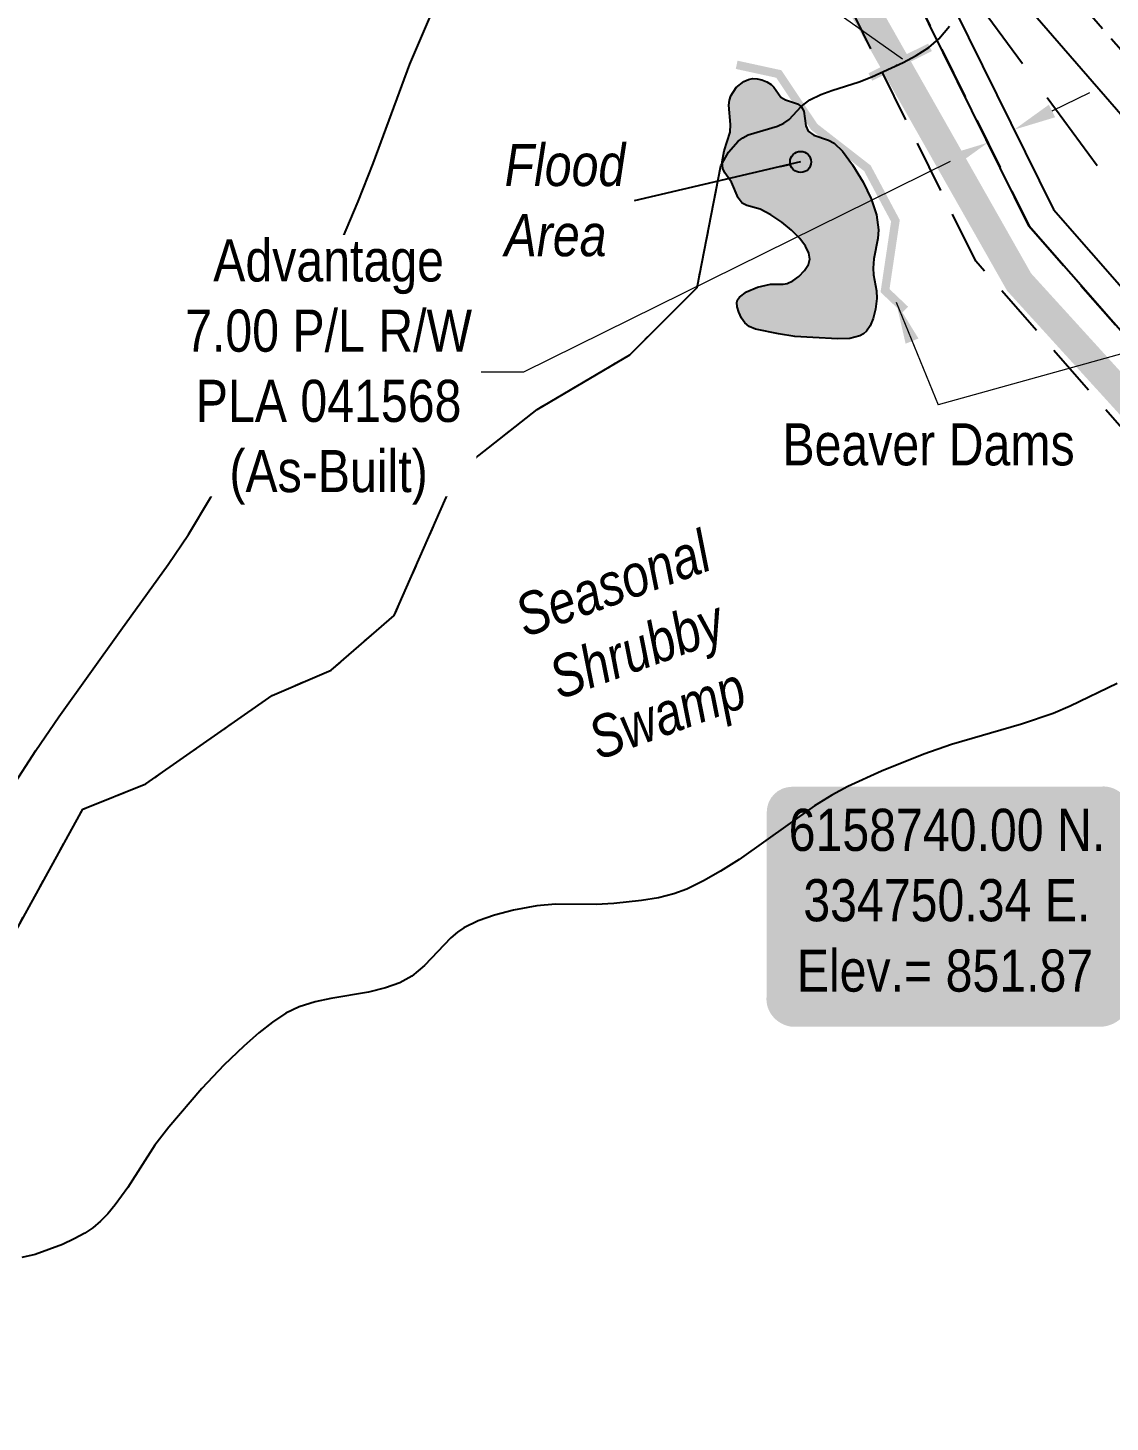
# Model space of a CAD drawing. Extents: x 333963 to 343562, y 6155611 to 6162191.
# Drawn here: x 334396.8 to 334653.7, y 6158577.8 to 6158908.8 of the extents above; entities that cross this region are included whole.
import ezdxf

# ---------------------------------------------------------------- set-up
doc = ezdxf.new("R2010")
doc.units = 0
doc.header["$LTSCALE"] = 5
doc.header["$PDSIZE"] = 0.5
for name, pattern in [('foc-ACCESSROAD', [3.75, 2.5, -1.25]), ('foc-MONUMENT-BDYS', [6, 4, -2]), ('foc-TOPO', [1, 0.2, -0.8]), ('foc-WHEELTRACKS', [2, 0.4, -1.6]), ('UG_PIPE', [1.875, 1.25, -0.625])]:
    doc.linetypes.add(name, pattern=pattern)
doc.layers.get('Defpoints').update_dxf_attribs({"color": 9})
for name, color, linetype, lineweight in [('AS-GENERAL', 48, 'Continuous', 18), ('F-RW-T', 190, 'Continuous', 9), ('T-TEXT', 48, 'Continuous', 18)]:
    doc.layers.add(name, color=color, linetype=linetype, lineweight=lineweight)
for name, color, linetype in [('AS-PIPE-UG', 44, 'UG_PIPE'), ('AS-ROADS', 254, 'Continuous'), ('C-AR', 13, 'foc-ACCESSROAD'), ('DETAIL-T', 7, 'Continuous'), ('F-RW', 190, 'Continuous'), ('Field_Culvert', 7, 'Continuous'), ('Field_Wildlife_Point', 7, 'Continuous'), ('L-MON-PLAN', 7, 'foc-MONUMENT-BDYS'), ('P-TEMP-NO CUT-T', 143, 'Continuous'), ('T-CREEK', 160, 'Continuous'), ('T-GENERAL', 48, 'foc-TOPO'), ('T-WATER', 160, 'Continuous'), ('T-WATER-H', 133, 'Continuous'), ('T-WATER-P3', 160, 'foc-WHEELTRACKS'), ('T-WATER-T', 170, 'Continuous'), ('WETLAND', 143, 'Continuous'), ('WETLAND-T', 146, 'Continuous')]:
    doc.layers.add(name, color=color, linetype=linetype)
doc.styles.add('80', font='ARIALN.TTF', dxfattribs={"height": 10})
doc.styles.add('80CG', font='ARIALN.TTF', dxfattribs={"height": 10})
doc.styles.add('80L', font='ARIALN.TTF', dxfattribs={"height": 10})
doc.styles.add('80LS', font='ARIALNI.TTF', dxfattribs={"height": 10})
doc.styles.add('BOLD', font='ARIALNB.TTF')
doc.styles.add('foc-LtypeFont', font='ARIALN.TTF', dxfattribs={"height": 7.35})
doc.linetypes.add('foc-TOPO-flowdirection-NOLINE', pattern='A,0,[">",foc-LtypeFont,S=0.3,R=0,X=0,Y=-0.945],-20,[">",foc-LtypeFont,S=0.3,R=0,X=0,Y=-0.945],0', length=20)
doc.dimstyles.new('Compass 5 000', dxfattribs={"dimscale": 5, "dimtxt": 9, "dimasz": 2, "dimexe": 0.2, "dimexo": 0.0625, "dimgap": 0.5, "dimtad": 0, "dimtih": 1, "dimtoh": 1, "dimzin": 0, "dimdsep": 46, "dimtxsty": '80CG', "dimcen": 0.1, "dimse1": 1, "dimse2": 1, "dimclrd": 256, "dimclrt": 256, "dimaunit": 1, "dimadec": 4, "dimazin": 0, "dimtfac": 0.06, "dimtofl": 0, "dimtmove": 0, "dimatfit": 1, "dimfxl": 0.2, "dimtolj": 1, "dimtzin": 0, "dimlwd": -1, "dimarcsym": 0})

# ---------------------------------------------------------------- blocks, each defined once
blk = doc.blocks.new('*D86')
at = {"layer": 'Defpoints', "color": 0, "transparency": 16777216}
for p in [(334754.71, 6159195.47), (334568.61, 6159056.54), (334764.82, 6158793.71)]:
    blk.add_point(p, dxfattribs=at)
at = {"layer": 'P-TEMP-NO CUT-T', "color": 0, "lineweight": -2, "transparency": 16777216}
for p, q in [((334588.65, 6159071.5), (334755.51, 6159196.07)), ((334784.86, 6158808.66), (334951.73, 6158933.24))]:
    blk.add_line(p, q, dxfattribs=at)
at = {"layer": 'P-TEMP-NO CUT-T', "transparency": 16777216}
for p, q in [((334760.7, 6159187.46), (334803.42, 6159130.23)), ((334944.94, 6158940.65), (334871.31, 6159039.29))]:
    blk.add_line(p, q, dxfattribs=at)
for points in [[(334762.03, 6159188.45), (334759.36, 6159186.46), (334754.71, 6159195.47)], [(334946.28, 6158941.65), (334943.61, 6158939.65), (334950.93, 6158932.64)]]:
    blk.add_solid(points, dxfattribs=at)
at = {"layer": 'P-TEMP-NO CUT-T', "transparency": 16777216, "insert": (334837.36, 6159084.76), "char_height": 10, "attachment_point": 5, "rotation": 306.7422, "style": 'BOLD', "bg_fill": 3, "box_fill_scale": 1.1, "bg_fill_color": 256, "bg_fill_true_color": 13158600, "bg_fill_transparency": 0}
blk.add_mtext('\\A1;{\\H1.4x;NO CUT ZONE}', dxfattribs=at)
blk = doc.blocks.new('*U90')
h = blk.add_hatch(color=254)
edge = h.paths.add_edge_path()
edge.add_line((-36.5, -28.5), (36.5, -28.5))
edge.add_arc((36.5, -22.5), 6, 270, 360)
edge.add_line((42.5, -22.5), (42.5, 21))
edge.add_arc((36.5, 21), 6, 0, 90)
edge.add_line((36.5, 27), (-36.5, 27))
edge.add_arc((-36.5, 21), 6, 90, 180)
edge.add_line((-42.5, 21), (-42.5, -22.5))
edge.add_arc((-36.5, -22.5), 6, 180, 270)
at = {"color": 1, "flags": 128}
blk.add_lwpolyline([(-36.5, -28.5, 3, 3, 0), (36.5, -28.5, 3, 3, 0.414214), (42.5, -22.5, 3, 3, 0), (42.5, 21, 3, 0, 0.414214), (36.5, 27, 0, 0, 0), (-36.5, 27, 0, 0, 0.414214), (-42.5, 21, 0, 0, 0), (-42.5, -22.5, 0, 3, 0.414214)], format="xyseb", close=True, dxfattribs=at)
blk.add_lwpolyline([(-42.19, -18.53, 0, 10, 0), (0, 0, 5, 5, 0)], format="xyseb", dxfattribs=at)
at = {"color": 1, "style": '80'}
blk.add_attdef('ENTER_TEXT_001', (-36.33, -5), '', height=10, dxfattribs=at)
blk = doc.blocks.new('*D91')
at = {"layer": 'Defpoints', "color": 0, "transparency": 16777216}
for p in [(334624.69, 6158881.5), (334637.74, 6158870.89), (334631.46, 6158867.79)]:
    blk.add_point(p, dxfattribs=at)
at = {"layer": 'F-RW-T', "transparency": 16777216}
for p, q in [((334639.93, 6158889.03), (334648.9, 6158893.45)), ((334615.73, 6158877.07), (334514.45, 6158827.04)), ((334514.45, 6158827.04), (334504.45, 6158827.04))]:
    blk.add_line(p, q, dxfattribs=at)
for points in [[(334639.19, 6158890.52), (334640.67, 6158887.53), (334630.97, 6158884.6)], [(334614.99, 6158878.56), (334616.46, 6158875.57), (334624.69, 6158881.5)]]:
    blk.add_solid(points, dxfattribs=at)
at = {"layer": 'F-RW-T', "transparency": 16777216, "insert": (334468.21, 6158827.04), "char_height": 10, "attachment_point": 5, "style": '80CG', "bg_fill": 3, "box_fill_scale": 1.1, "bg_fill_color": 256, "bg_fill_true_color": 13158600, "bg_fill_transparency": 0}
blk.add_mtext('\\A1;Advantage\\P7.00 P/L R/W\\PPLA 041568\\P(As-Built)', dxfattribs=at)

msp = doc.modelspace()

# ---------------------------------------------------------------- hatches: boundary and pattern name
at = {"layer": 'T-WATER-H'}
h = msp.add_hatch(color=256, dxfattribs=at)
h.dxf.hatch_style = 1
h.paths.add_polyline_path([(334566.407, 6158867.129), (334565.403, 6158868.424), (334563.841, 6158872.119), (334562.255, 6158874.313), (334561.766, 6158875.361), (334561.655, 6158876.975), (334562.086, 6158879.553), (334563.499, 6158883.997), (334563.623, 6158885.845), (334563.231, 6158890.428), (334563.359, 6158891.596), (334563.691, 6158892.588), (334564.954, 6158894.606), (334566.801, 6158896.02), (334567.855, 6158896.477), (334568.856, 6158896.7), (334569.912, 6158896.677), (334571.083, 6158896.412), (334572.264, 6158895.928), (334573.3, 6158895.287), (334573.891, 6158894.678), (334575.589, 6158892.271), (334576.679, 6158891.65), (334579.482, 6158890.752), (334580.42, 6158890.117), (334580.994, 6158888.996), (334581.489, 6158885.537), (334582.047, 6158884.249), (334583.358, 6158883.297), (334586.892, 6158882.123), (334588.231, 6158881.408), (334590.182, 6158879.496), (334592.562, 6158876.249), (334595.119, 6158872.146), (334597.022, 6158868.152), (334598.23, 6158864.356), (334598.732, 6158860.796), (334598.612, 6158858.755), (334597.649, 6158853.917), (334597.452, 6158851.733), (334597.591, 6158850.093), (334598.264, 6158846.291), (334598.321, 6158844.493), (334598.002, 6158841.97), (334597.476, 6158839.76), (334596.778, 6158837.998), (334595.921, 6158836.716), (334595.214, 6158836.101), (334594.322, 6158835.62), (334591.947, 6158835.048), (334589.079, 6158834.948), (334583.177, 6158835.25), (334578.867, 6158835.51), (334575.006, 6158836.115), (334569.523, 6158837.217), (334568.045, 6158837.875), (334567.005, 6158838.746), (334566.227, 6158839.873), (334565.57, 6158841.227), (334565.18, 6158842.506), (334565.106, 6158843.535), (334565.302, 6158844.198), (334565.75, 6158844.845), (334567.39, 6158846.07), (334569.993, 6158847.167), (334573.124, 6158847.949), (334576.13, 6158847.929), (334577.083, 6158848.063), (334578.421, 6158848.671), (334579.828, 6158849.722), (334581.171, 6158851.123), (334582.137, 6158852.553), (334582.458, 6158853.825), (334582.215, 6158855.296), (334581.41, 6158856.948), (334580.062, 6158858.741), (334578.13, 6158860.695), (334575.772, 6158862.625), (334573.179, 6158864.371), (334570.69, 6158865.704), (334567.489, 6158866.582)])

# ---------------------------------------------------------------- linework, layer by layer
at = {"layer": 'AS-PIPE-UG', "flags": 128}
msp.add_lwpolyline([(334990.513, 6158450.798), (334956.886, 6158467.267), (334942.917, 6158474.104), (334932.119, 6158479.806), (334924.163, 6158484.366), (334919.438, 6158494.454), (334915.566, 6158504.066), (334913.112, 6158513.141), (334913.029, 6158513.461), (334911.439, 6158522.574), (334908.902, 6158546.833), (334906.992, 6158568.679), (334906.532, 6158575.947), (334906.288, 6158581.847), (334905.956, 6158586.16), (334901.509, 6158595.169), (334897.64, 6158603.169), (334874.224, 6158646.904), (334810.821, 6158725.069), (334763.925, 6158781.464), (334728.106, 6158821.08), (334696.627, 6158856.897), (334646.928, 6158914.322), (334601.673, 6158965.464), (334601.67, 6158965.459), (334559.764, 6159019.414), (334559.751, 6159019.418), (334545.797, 6159036.758), (334545.749, 6159036.803), (334524.542, 6159064.154), (334482.805, 6159119.999), (334476.529, 6159128.357), (334471.192, 6159135.163), (334467.867, 6159144.564), (334466.428, 6159162.952), (334464.684, 6159215.768), (334462.162, 6159278.362), (334460.158, 6159354.676), (334458.369, 6159410.664), (334456.209, 6159472.964), (334456.215, 6159472.971), (334453.295, 6159531.87), (334452.23, 6159546.187), (334451.579, 6159556.328), (334450.285, 6159566.443), (334445.624, 6159592.235), (334443.453, 6159601.656), (334440.571, 6159612.114), (334437.196, 6159623.892), (334435.398, 6159628.666), (334431.665, 6159633.86), (334419.106, 6159647.964), (334364.005, 6159716.231), (334330.667, 6159758.915), (334270.598, 6159833.8)], dxfattribs=at)
at = {"layer": 'AS-ROADS', "const_width": 6.999, "flags": 128}
msp.add_lwpolyline([(334437.09, 6159245.989), (334440.384, 6159135.434), (334484.246, 6159068.688), (334498.877, 6159051.8), (334524.198, 6159021.832), (334570.617, 6158956.867), (334632.118, 6158848.41), (334725.406, 6158745.879), (334766.059, 6158704.071), (334827.453, 6158659.428), (334842.627, 6158645.626), (334854.819, 6158630.599), (334866.782, 6158611.35), (334880.549, 6158584.006), (334883.869, 6158573.917), (334886.57, 6158549.625), (334890.098, 6158491.235), (334897.298, 6158475.271), (334905.397, 6158462.904), (334998.689, 6158415.717), (335026.433, 6158401.286), (335065.417, 6158381.934)], dxfattribs=at)
at = {"layer": 'C-AR'}
for points in [[(334634.453, 6158861.736), (334745.481, 6158734.917), (334857.443, 6158645.586), (334889.663, 6158582.91), (334896.74, 6158505.453), (334926.162, 6158461.904), (334878.403, 6158486.377), (334868.889, 6158590.52), (334845.575, 6158635.869), (334735.08, 6158724.03), (334621.876, 6158853.334), (334584.293, 6158929.415), (334536.381, 6158994.82), (334509.74, 6159031.184), (334430.817, 6159137.49), (334417.347, 6159553.493), (334402.622, 6159610.396), (334251.996, 6159800.357), (334195.483, 6159871.633)], [(334221.006, 6159871.633), (334278.309, 6159799.361), (334420.923, 6159619.505), (334437.265, 6159556.357), (334450.875, 6159135.595), (334521.809, 6159040.086), (334555.501, 6158994.098), (334597.151, 6158937.248), (334634.476, 6158861.69)]]:
    msp.add_lwpolyline(points, dxfattribs=at)
at = {"layer": 'F-RW'}
for points in [[(335289.47, 6158203.11), (335305.978, 6158214.387), (335311.763, 6158218.339), (335274.559, 6158276.762), (335266.72, 6158283.824), (335237.728, 6158310.115), (334917.99, 6158473.956), (334904.863, 6158493.466), (334896.509, 6158584.901), (334862.981, 6158650.121), (334587.173, 6158967.796), (334527.441, 6159044.241), (334457.799, 6159138.01), (334444.23, 6159557.266), (334427.289, 6159622.671), (334287.505, 6159799.014), (334229.933, 6159871.633)], [(334603.28, 6158940.639), (334640.321, 6158865.658), (334750.335, 6158739.998), (334862.981, 6158650.121), (334896.509, 6158584.901), (334906.088, 6158480.055), (335237.728, 6158310.115), (335274.559, 6158276.762), (335311.948, 6158218.015), (335323.275, 6158201.531), (335373.885, 6158127.928), (335633.801, 6157749.98), (335634.115, 6157748.879), (335641.808, 6157751.077), (335655.541, 6157702.999), (335647.798, 6157700.788), (335660.294, 6157657.072), (335664.423, 6157642.647), (335702.001, 6157511.169), (335728.713, 6157417.723), (335731.995, 6157406.249), (335715.232, 6156974.784)], [(335690.013, 6156505.904), (335724.957, 6157405.389), (335701.164, 6157488.68), (335657.727, 6157640.74), (335653.607, 6157655.163), (335641.118, 6157698.879), (335627.384, 6157746.956), (335365.163, 6158128.257), (335317.495, 6158197.583), (335306.162, 6158214.063), (335269.161, 6158272.208), (335233.715, 6158304.308), (334899.469, 6158475.583), (334889.663, 6158582.91), (334857.443, 6158645.586), (334745.481, 6158734.917), (334634.453, 6158861.736), (334597.151, 6158937.248)]]:
    msp.add_lwpolyline(points, dxfattribs=at)
at = {"layer": 'Field_Culvert'}
msp.add_point((334603.051, 6158899.846), dxfattribs=at)
at = {"layer": 'Field_Wildlife_Point'}
msp.add_point((334580.42, 6158890.117), dxfattribs=at)
at = {"layer": 'L-MON-PLAN', "flags": 128}
msp.add_lwpolyline([(334229.927, 6159871.633), (334427.289, 6159622.671), (334444.216, 6159557.326), (334457.799, 6159138.01), (334527.441, 6159044.241), (334750.335, 6158739.998), (334862.981, 6158650.121), (334896.509, 6158584.901), (334906.088, 6158480.055), (335237.728, 6158310.115)], dxfattribs=at)
at = {"layer": 'T-CREEK', "flags": 128}
msp.add_lwpolyline([(334561.321, 6158876.019), (334563.172, 6158879.223), (334565.46, 6158881.885), (334566.502, 6158882.69), (334567.806, 6158883.362), (334574.769, 6158885.434), (334576.307, 6158886.14), (334577.523, 6158886.995), (334580.42, 6158890.117), (334582.474, 6158891.657), (334585.048, 6158892.96), (334587.68, 6158893.927), (334594.127, 6158895.923), (334597.172, 6158897.169), (334604.583, 6158900.553), (334607.714, 6158902.161), (334610.682, 6158904.079), (334613.049, 6158906.15), (334615.624, 6158909.172)], dxfattribs=at)
at = {"layer": 'T-GENERAL', "linetype": 'Continuous', "const_width": 2, "flags": 128}
msp.add_lwpolyline([(334565.075, 6158899.99), (334575.073, 6158897.813), (334583.473, 6158885.251), (334596.107, 6158875.432), (334602.762, 6158862.961), (334600.293, 6158846.387), (334605.067, 6158841.844)], dxfattribs=at)
at = {"layer": 'T-WATER', "flags": 128}
msp.add_lwpolyline([(334566.407, 6158867.129), (334565.403, 6158868.424), (334563.841, 6158872.119), (334562.255, 6158874.313), (334561.766, 6158875.361), (334561.655, 6158876.975), (334562.086, 6158879.553), (334563.499, 6158883.997), (334563.623, 6158885.845), (334563.231, 6158890.428), (334563.359, 6158891.596), (334563.691, 6158892.588), (334564.954, 6158894.606), (334566.801, 6158896.02), (334567.855, 6158896.477), (334568.856, 6158896.7), (334569.912, 6158896.677), (334571.083, 6158896.412), (334572.264, 6158895.928), (334573.3, 6158895.287), (334573.891, 6158894.678), (334575.589, 6158892.271), (334576.679, 6158891.65), (334579.482, 6158890.752), (334580.42, 6158890.117), (334580.994, 6158888.996), (334581.489, 6158885.537), (334582.047, 6158884.249), (334583.358, 6158883.297), (334586.892, 6158882.123), (334588.231, 6158881.408), (334590.182, 6158879.496), (334592.562, 6158876.249), (334595.119, 6158872.146), (334597.022, 6158868.152), (334598.23, 6158864.356), (334598.732, 6158860.796), (334598.612, 6158858.755), (334597.649, 6158853.917), (334597.452, 6158851.733), (334597.591, 6158850.093), (334598.264, 6158846.291), (334598.321, 6158844.493), (334598.002, 6158841.97), (334597.476, 6158839.76), (334596.778, 6158837.998), (334595.921, 6158836.716), (334595.214, 6158836.101), (334594.322, 6158835.62), (334591.947, 6158835.048), (334589.079, 6158834.948), (334583.177, 6158835.25), (334578.867, 6158835.51), (334575.006, 6158836.115), (334569.523, 6158837.217), (334568.045, 6158837.875), (334567.005, 6158838.746), (334566.227, 6158839.873), (334565.57, 6158841.227), (334565.18, 6158842.506), (334565.106, 6158843.535), (334565.302, 6158844.198), (334565.75, 6158844.845), (334567.39, 6158846.07), (334569.993, 6158847.167), (334573.124, 6158847.949), (334576.13, 6158847.929), (334577.083, 6158848.063), (334578.421, 6158848.671), (334579.828, 6158849.722), (334581.171, 6158851.123), (334582.137, 6158852.553), (334582.458, 6158853.825), (334582.215, 6158855.296), (334581.41, 6158856.948), (334580.062, 6158858.741), (334578.13, 6158860.695), (334575.772, 6158862.625), (334573.179, 6158864.371), (334570.69, 6158865.704), (334567.489, 6158866.582), (334566.407, 6158867.129)], close=True, dxfattribs=at)
at = {"layer": 'T-WATER-P3', "flags": 128}
msp.add_lwpolyline([(334001.202, 6158389.866), (334023.242, 6158386.626), (334039.225, 6158393.619), (334056.209, 6158408.603), (334066.199, 6158412.599), (334092.172, 6158414.597), (334109.156, 6158421.59), (334121.144, 6158430.581), (334132.133, 6158446.564), (334139.125, 6158461.549), (334167.096, 6158476.534), (334182.081, 6158491.518), (334211.053, 6158501.508), (334227.037, 6158500.509), (334240.024, 6158508.501), (334253.01, 6158528.48), (334267.995, 6158546.462), (334298.963, 6158573.434), (334317.945, 6158580.427), (334337.924, 6158582.425), (334345.916, 6158597.41), (334359.901, 6158616.39), (334365.895, 6158643.362), (334409.85, 6158723.28), (334424.836, 6158729.274), (334454.805, 6158750.252), (334468.791, 6158756.246), (334483.776, 6158769.233), (334498.76, 6158803.198), (334517.741, 6158818.182), (334539.719, 6158831.169), (334555.703, 6158847.153), (334561.321, 6158876.019)], dxfattribs=at)
at = {"layer": 'T-WATER-P3', "linetype": 'foc-TOPO-flowdirection-NOLINE', "flags": 128}
msp.add_lwpolyline([(334001.202, 6158389.866), (334023.242, 6158386.626), (334039.225, 6158393.619), (334056.209, 6158408.603), (334066.199, 6158412.599), (334092.172, 6158414.597), (334109.156, 6158421.59), (334121.144, 6158430.581), (334132.133, 6158446.564), (334139.125, 6158461.549), (334167.096, 6158476.534), (334182.081, 6158491.518), (334211.053, 6158501.508), (334227.037, 6158500.509), (334240.024, 6158508.501), (334253.01, 6158528.48), (334267.995, 6158546.462), (334298.963, 6158573.434), (334317.945, 6158580.427), (334337.924, 6158582.425), (334345.916, 6158597.41), (334359.901, 6158616.39), (334365.895, 6158643.362), (334409.85, 6158723.28), (334424.836, 6158729.274), (334454.805, 6158750.252), (334468.791, 6158756.246), (334483.776, 6158769.233), (334498.76, 6158803.198), (334517.741, 6158818.182), (334539.719, 6158831.169), (334555.703, 6158847.153), (334561.321, 6158876.019)], dxfattribs=at)
at = {"layer": 'WETLAND'}
for points in [[(334393.086, 6158728.461), (334398.683, 6158737.175), (334404.207, 6158745.162), (334418.924, 6158765.763), (334430.162, 6158781.35), (334434.94, 6158788.453), (334440.241, 6158797.334), (334447.784, 6158811.05), (334457.5, 6158829.452), (334467.338, 6158849.577), (334471.503, 6158858.731), (334475.268, 6158867.5), (334478.825, 6158876.556), (334487.5, 6158900.166), (334492.491, 6158911.759), (334493.577, 6158914.733), (334494.357, 6158917.433), (334494.964, 6158921.39), (334494.966, 6158925.936), (334494.526, 6158930.33), (334493.042, 6158940.522), (334492.683, 6158945.268), (334492.699, 6158945.681)], [(334655.376, 6158753.124), (334644.255, 6158747.693), (334640.182, 6158745.946), (334632.689, 6158743.422), (334616.083, 6158738.594), (334609.499, 6158736.329), (334599.452, 6158732.313), (334591.462, 6158728.664), (334587.63, 6158726.604), (334583.564, 6158724.091), (334565.676, 6158711.361), (334561.268, 6158708.533), (334557.18, 6158706.242), (334553.267, 6158704.277), (334550.125, 6158703.134), (334546.51, 6158702.251), (334542.489, 6158701.609), (334535.901, 6158700.866), (334531.737, 6158700.636), (334522.108, 6158700.736), (334517.658, 6158700.34), (334512.08, 6158699.295), (334507.571, 6158698.133), (334503.679, 6158696.737), (334500.345, 6158695.078), (334498.815, 6158694.047), (334497.244, 6158692.718), (334490.997, 6158686.121), (334487.974, 6158683.607), (334485.131, 6158682.052), (334481.746, 6158680.821), (334477.662, 6158679.846), (334468.764, 6158678.35), (334464.992, 6158677.545), (334461.205, 6158676.344), (334458.062, 6158674.807), (334454.92, 6158672.72), (334451.616, 6158670.132), (334448.098, 6158667.021), (334443.335, 6158662.474), (334438.097, 6158656.974), (334430.263, 6158647.809), (334426.985, 6158643.476), (334420.558, 6158633.462), (334417.584, 6158629.32), (334415.815, 6158627.232), (334414.041, 6158625.441), (334412.225, 6158623.911), (334410.349, 6158622.625), (334407.855, 6158621.232), (334405.069, 6158619.92), (334398.588, 6158617.523), (334395.381, 6158616.829)]]:
    msp.add_lwpolyline(points, dxfattribs=at)

# ---------------------------------------------------------------- block references
at = {"layer": 'DETAIL-T', "color": 5}
ref = msp.add_blockref('*U90', (334614.713, 6158701.593), dxfattribs=dict(at, xscale=0.99980306, yscale=0.99980306, zscale=0.99980306))
ref.add_attrib('ENTER_TEXT_001', '6158740.00 N.', (334577.425, 6158713.364), dxfattribs={"layer": '0', "color": 1, "height": 9.99803, "style": '80'})
ref.add_attrib('ENTER_TEXT_002', '334750.34 E.', (334580.896, 6158696.659), dxfattribs={"layer": '0', "color": 1, "height": 9.99803, "style": '80'})
ref.add_attrib('ENTER_TEXT_003', 'Elev.= 851.87', (334579.341, 6158679.955), dxfattribs={"layer": '0', "color": 1, "height": 9.99803, "style": '80'})

# ---------------------------------------------------------------- texts
at = {"layer": 'WETLAND-T', "insert": (334533.917, 6158781.579), "char_height": 10, "width": 49.29503, "attachment_point": 2, "rotation": 20, "style": '80LS'}
msp.add_mtext('\\pt40;Seasonal\\PShrubby\\P Swamp', dxfattribs=at)

# ---------------------------------------------------------------- next in the draw order: dimensions: what is measured, and where the dimension line sits
at = {"layer": 'P-TEMP-NO CUT-T'}
dim = msp.add_linear_dim(base=(334754.714, 6159195.471), p1=(334764.824, 6158793.709), p2=(334568.612, 6159056.542), angle=126.74225, text='{\\H1.4x;NO CUT ZONE}', dimstyle='Compass 5 000', override={"dimtxt": 2, "dimexo": 5, "dimtih": 0, "dimdec": 1, "dimtxsty": 'BOLD', "dimse1": 0, "dimse2": 0, "dimtfill": 1, "dimtfillclr": 256}, dxfattribs=at)
dim.commit()
dim.dimension.update_dxf_attribs({"geometry": '*D86', "text_midpoint": (334837.362, 6159084.76), "dimtype": 161})

# ---------------------------------------------------------------- next in the draw order: linework, layer by layer
at = {"layer": 'AS-GENERAL', "linetype": 'Continuous', "const_width": 2, "flags": 128}
msp.add_lwpolyline([(334596.812, 6158897.101), (334610.98, 6158904.145)], dxfattribs=at)

# ---------------------------------------------------------------- next in the draw order: dimensions: what is measured, and where the dimension line sits
at = {"layer": 'F-RW-T'}
dim = msp.add_linear_dim(base=(334624.691, 6158881.496), p1=(334637.739, 6158870.885), p2=(334631.465, 6158867.786), angle=206.28923, text='Advantage\\P7.00 P/L R/W\\PPLA 041568\\P(As-Built)', dimstyle='Compass 5 000', override={"dimtfill": 1}, dxfattribs=at)
dim.commit()
dim.dimension.update_dxf_attribs({"geometry": '*D91', "text_midpoint": (334468.206, 6158827.04), "dimtype": 161})

# ---------------------------------------------------------------- next in the draw order: leaders
at = {"layer": 'T-TEXT'}
msp.add_leader([(334604.47, 6158901.363), (334587.972, 6158912.968)], dimstyle='Compass 5 000', dxfattribs=at)

# ---------------------------------------------------------------- next in the draw order: texts
at = {"layer": 'T-TEXT', "insert": (334575.936, 6158814.887), "char_height": 9.99803, "attachment_point": 1, "style": '80L'}
msp.add_mtext_dynamic_manual_height_columns('Beaver Dams', width=69.02233, gutter_width=49.99, heights=[0], dxfattribs=at)
at = {"layer": 'T-WATER-T', "insert": (334509.993, 6158881.209), "char_height": 9.99803, "attachment_point": 1, "style": '80L'}
msp.add_mtext_dynamic_manual_height_columns('{\\fArial Narrow|b0|i1|c0|p34;Flood Area}', width=12.61817, gutter_width=49.99, heights=[0], dxfattribs=at)

# ---------------------------------------------------------------- next in the draw order: leaders
at = {"layer": 'T-TEXT'}
for points in [[(334602.915, 6158843.652), (334612.893, 6158819.266)], [(334683.17, 6158838.865), (334612.893, 6158819.266)]]:
    msp.add_leader(points, dimstyle='Compass 5 000', dxfattribs=at)
at = {"layer": 'T-WATER-T'}
msp.add_leader([(334580.253, 6158876.931), (334540.724, 6158867.662)], dimstyle='Compass 5 000', override={"dimasz": 1, "dimldrblk": 'DotBlank'}, dxfattribs=at)

doc.saveas('drawing.dxf')
